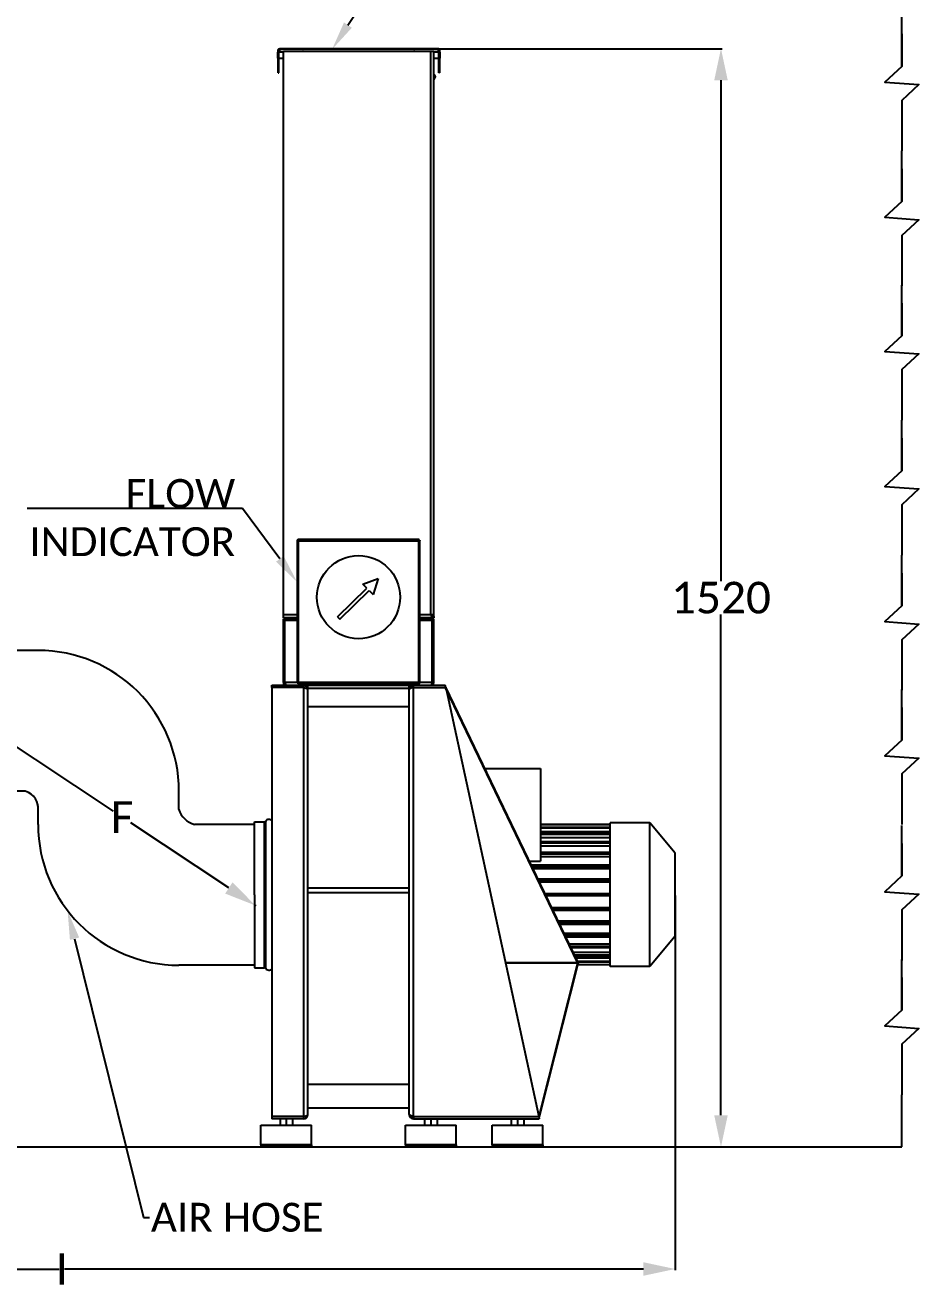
# Model space of a CAD drawing. Header units: millimetres. Extents: x 1186 to 6713, y 237 to 5598.
# Drawn here: x 2343 to 3579, y 1818 to 3569 of the extents above; entities that cross this region are included whole.
import ezdxf
from ezdxf import colors
from ezdxf.entities.mleader import LeaderData, LeaderLine
from ezdxf.math import Vec2, Vec3

# ---------------------------------------------------------------- set-up
doc = ezdxf.new("R2010")
doc.units = ezdxf.units.MM
doc.header["$LTSCALE"] = 384.175
doc.header["$PDMODE"] = 3
doc.header["$PDSIZE"] = 8
doc.layers.get('0').update_dxf_attribs({"linetype": 'CONTINUOUS'})
doc.layers.get('Defpoints').update_dxf_attribs({"linetype": 'CONTINUOUS'})
doc.layers.add('02___PRT_ALL_AXES', color=7, linetype='CONTINUOUS')
doc.styles.get("Standard").update_dxf_attribs({"font": 'calibri.ttf'})
doc.dimstyles.get("Standard").update_dxf_attribs({"dimtxt": 43.75, "dimasz": 43.75, "dimexe": 1.5, "dimexo": 1, "dimtad": 1, "dimdsep": 46, "dimtxsty": 'Standard', "dimblk": '_FILLED', "dimblk1": '_FILLED', "dimblk2": '_FILLED', "dimcen": 0.09, "dimazin": 2, "dimtol": 1, "dimtp": 0.01, "dimtm": 0.01, "dimtfac": 1, "dimtofl": 0, "dimtmove": 0, "dimatfit": 3, "dimldrblk": '_FILLED', "dimfxl": 1, "dimtolj": 1, "dimarcsym": 0})

# ---------------------------------------------------------------- blocks, each defined once
blk = doc.blocks.new('_FILLED')
at = {"color": 0, "linetype": 'ByBlock'}
blk.add_solid([(0, 0), (-1, 0.214), (-1, -0.214)], dxfattribs=at)
blk = doc.blocks.new('*D65')
at = {"color": 0, "lineweight": -2}
for p, q in [((3241.7, 2364.1), (3241.7, 1845.5)), ((1544.6, 2017.1), (1544.6, 1845.5)), ((1588.3, 1847), (2389.6, 1847)), ((3197.9, 1847), (2396.6, 1847))]:
    blk.add_line(p, q, dxfattribs=at)
at = {"layer": 'Defpoints', "color": 0}
for p in [(3241.7, 2365.1), (1544.6, 2018.1), (3241.7, 1847)]:
    blk.add_point(p, dxfattribs=at)
at = {"color": 0, "linetype": 'ByBlock', "lineweight": -2, "xscale": 43.75, "yscale": 43.75, "zscale": 43.75, "rotation": 180}
blk.add_blockref('_FILLED', (1544.6, 1847), dxfattribs=at)
at = {"color": 0, "linetype": 'ByBlock', "lineweight": -2, "xscale": 43.75, "yscale": 43.75, "zscale": 43.75}
blk.add_blockref('_FILLED', (3241.7, 1847), dxfattribs=at)
at = {"color": 0, "insert": (2393.1, 1847), "char_height": 43.75, "attachment_point": 5}
blk.add_mtext('\\A1;\\A1;I', dxfattribs=at)
blk = doc.blocks.new('*D81')
at = {"color": 0, "lineweight": -2}
for p, q in [((2262.8, 2613.2), (2264.2, 2615.3)), ((2299.8, 2589.8), (2464.2, 2480.7)), ((2624.3, 2374.5), (2488.4, 2464.7)), ((2660.2, 2349.6), (2661.6, 2351.6))]:
    blk.add_line(p, q, dxfattribs=at)
at = {"layer": 'Defpoints', "color": 0}
for p in [(2262.2, 2612.4), (2659.7, 2348.7), (2660.7, 2350.4)]:
    blk.add_point(p, dxfattribs=at)
at = {"color": 0, "linetype": 'ByBlock', "lineweight": -2, "xscale": 43.75, "yscale": 43.75, "zscale": 43.75}
for p, rotation in [((2263.3, 2614), 146.439234375709), ((2660.7, 2350.4), 326.439234375709)]:
    blk.add_blockref('_FILLED', p, dxfattribs=dict(at, rotation=rotation))
at = {"color": 0, "insert": (2476.3, 2472.7), "char_height": 43.75, "attachment_point": 5}
blk.add_mtext('\\A1;\\A1;F', dxfattribs=at)
blk = doc.blocks.new('*D104')
at = {"color": 0, "lineweight": -2}
for p, q in [((2891.3, 3536.5), (3306.7, 3536.5)), ((3305.2, 3492.8), (3305.2, 2799.3)), ((3305.2, 2059.8), (3305.2, 2753.3)), ((2910.4, 2016.1), (3306.7, 2016.1))]:
    blk.add_line(p, q, dxfattribs=at)
at = {"layer": 'Defpoints', "color": 0}
for p in [(2890.3, 3536.5), (2909.4, 2016.1), (3305.2, 2016.1)]:
    blk.add_point(p, dxfattribs=at)
at = {"color": 0, "linetype": 'ByBlock', "lineweight": -2, "xscale": 43.75, "yscale": 43.75, "zscale": 43.75}
for p, rotation in [((3305.2, 3536.5), 90), ((3305.2, 2016.1), 270)]:
    blk.add_blockref('_FILLED', p, dxfattribs=dict(at, rotation=rotation))
at = {"color": 0, "insert": (3305.2, 2776.3), "char_height": 43.75, "attachment_point": 5}
blk.add_mtext('\\A1;\\A1;1520', dxfattribs=at)
blk = doc.blocks.new('ARROW_4_BL2', base_point=(2354, 363.6))
at = {"color": 7, "linetype": 'Continuous'}
for p, q in [((2358.6, 377.1), (2372.8, 382.3)), ((2362.2, 373.4), (2358.6, 377.1)), ((2372.8, 382.3), (2368, 367.5)), ((2335.2, 347.1), (2362.2, 373.4)), ((2337.4, 344.9), (2364.4, 371.2)), ((2364.4, 371.2), (2368, 367.5)), ((2335.2, 347.1), (2337.4, 344.9))]:
    blk.add_line(p, q, dxfattribs=at)

msp = doc.modelspace()

# ---------------------------------------------------------------- linework, layer by layer
for p, q in [((3555.31888, 3512.0038), (3555.31888, 3582.0038)), ((3555.31888, 3512.0038), (3555.31888, 3582.0038)), ((3555.31888, 3465.0038), (3555.31888, 3395.0038)), ((3555.31888, 3465.0038), (3555.31888, 3395.0038)), ((3555.31888, 3325.0038), (3555.31888, 3395.0038)), ((3555.31888, 3325.0038), (3555.31888, 3395.0038)), ((3555.31888, 3278.0038), (3555.31888, 3208.0038)), ((3555.31888, 3278.0038), (3555.31888, 3208.0038)), ((3555.31888, 3139.18174), (3555.31888, 3209.18174)), ((3555.31888, 3139.18174), (3555.31888, 3209.18174)), ((3555.31888, 3092.18174), (3555.31888, 3022.18174)), ((3555.31888, 3092.18174), (3555.31888, 3022.18174)), ((3555.31888, 2952.18174), (3555.31888, 3022.18174)), ((3555.31888, 2952.18174), (3555.31888, 3022.18174)), ((3555.31888, 2905.18174), (3555.31888, 2835.18174)), ((3555.31888, 2905.18174), (3555.31888, 2835.18174)), ((3555.31888, 2765.18174), (3555.31888, 2835.18174)), ((3555.31888, 2765.18174), (3555.31888, 2835.18174)), ((3555.31888, 2718.18174), (3555.31888, 2648.18174)), ((3555.31888, 2718.18174), (3555.31888, 2648.18174)), ((3555.31888, 2579.35968), (3555.31888, 2649.35968)), ((3555.31888, 2579.35968), (3555.31888, 2649.35968)), ((3555.31888, 2532.35968), (3555.31888, 2462.35968)), ((3555.31888, 2532.35968), (3555.31888, 2462.35968)), ((3555.31888, 2391.18174), (3555.31888, 2461.18174)), ((3555.31888, 2391.18174), (3555.31888, 2461.18174)), ((3555.31888, 2344.18174), (3555.31888, 2274.18174)), ((3555.31888, 2344.18174), (3555.31888, 2274.18174)), ((3555.31888, 2205.35968), (3555.31888, 2275.35968)), ((3555.31888, 2205.35968), (3555.31888, 2275.35968)), ((3555.31888, 2158.35968), (3555.31888, 2088.35968)), ((3555.31888, 2158.35968), (3555.31888, 2088.35968)), ((3555.31888, 2018.35968), (3555.31888, 2088.35968)), ((3555.31888, 2016.09641), (3555.31888, 2088.35968))]:
    msp.add_line(p, q)
at = {"color": 0, "linetype": 'Continuous'}
for p, q in [((2694.17272, 3535.71398), (2694.17272, 3536.51396)), ((2914.17272, 3536.51396), (2694.17272, 3536.51396)), ((2914.17272, 3535.71398), (2914.17272, 3536.51396)), ((2692.17272, 3531.61822), (2692.18192, 3531.62401)), ((2692.17272, 3523.21844), (2692.17272, 3531.61822)), ((2692.57272, 3531.61822), (2692.17272, 3531.61822)), ((2692.17272, 3523.21844), (2692.57272, 3523.21844)), ((2692.57272, 3503.22475), (2692.57272, 3534.914)), ((2693.37272, 3534.914), (2692.57272, 3534.914)), ((2693.37272, 3503.22475), (2693.37272, 3534.914)), ((2699.67272, 3531.61822), (2693.37272, 3531.61822)), ((2693.37272, 3523.21844), (2699.67272, 3523.21844)), ((2694.17272, 3535.71398), (2694.17272, 3532.42399)), ((2914.17272, 3535.71398), (2694.17272, 3535.71398)), ((2694.17272, 3532.42399), (2699.67272, 3532.42399)), ((2699.67272, 2748.59641), (2699.67272, 3532.59641)), ((2907.67272, 3532.59641), (2699.67272, 3532.59641)), ((2903.67272, 2752.59641), (2903.67272, 3532.59641)), ((2907.67272, 2752.59641), (2907.67272, 3532.59641)), ((2907.67272, 3532.42399), (2914.17272, 3532.42399)), ((2914.97272, 3531.61822), (2907.67272, 3531.61822)), ((2907.67272, 3523.21844), (2914.97272, 3523.21844)), ((2914.17272, 3532.42399), (2914.17272, 3535.71398)), ((2914.97272, 3503.22475), (2914.97272, 3534.914)), ((2914.97272, 3534.914), (2915.77272, 3534.914)), ((2915.77272, 3534.914), (2915.77272, 3503.22475)), ((2916.17272, 3531.61822), (2915.77272, 3531.61822)), ((2915.77272, 3523.21844), (2916.17272, 3523.21844)), ((2916.16351, 3531.62401), (2916.17272, 3531.61822)), ((2916.17272, 3531.61822), (2916.17272, 3523.21844)), ((2692.57272, 3516.51448), (2693.37272, 3516.51448)), ((2692.57272, 3506.44243), (2693.37272, 3506.44243)), ((2692.57272, 3503.22475), (2693.37272, 3503.22475)), ((2915.77272, 3516.51448), (2914.97272, 3516.51448)), ((2915.77272, 3506.44243), (2914.97272, 3506.44243)), ((2915.77272, 3503.22475), (2914.97272, 3503.22475)), ((2718.67272, 2856.09641), (2718.67272, 2658.09641)), ((2719.67272, 2856.09641), (2718.67272, 2856.09641)), ((2719.67272, 2856.09641), (2719.67272, 2857.09641)), ((2887.67272, 2857.09641), (2719.67272, 2857.09641)), ((2720.67272, 2659.09641), (2720.67272, 2855.09641)), ((2720.67272, 2855.09641), (2886.67272, 2855.09641)), ((2886.67272, 2855.09641), (2886.67272, 2659.09641)), ((2887.67272, 2856.09641), (2887.67272, 2857.09641)), ((2887.67272, 2856.09641), (2888.67272, 2856.09641)), ((2888.67272, 2658.09641), (2888.67272, 2856.09641)), ((2718.67272, 2752.59641), (2699.67272, 2752.59641)), ((2718.67272, 2748.59641), (2699.67272, 2748.59641)), ((2907.67272, 2752.59641), (2888.67272, 2752.59641)), ((2907.67272, 2748.59641), (2888.67272, 2748.59641)), ((2907.67272, 2750.59641), (2907.67272, 2752.59641)), ((2907.67272, 2750.59641), (2907.67272, 2748.59641)), ((2699.67272, 2745.09641), (2699.67272, 2747.09641)), ((2699.67272, 2747.09641), (2718.67272, 2747.09641)), ((2699.67272, 2659.09641), (2699.67272, 2745.09641)), ((2699.67272, 2745.09641), (2718.67272, 2745.09641)), ((2701.67272, 2659.09641), (2701.67272, 2745.09641)), ((2888.67272, 2747.09641), (2907.67272, 2747.09641)), ((2888.67272, 2745.09641), (2907.67272, 2745.09641)), ((2905.67272, 2659.09641), (2905.67272, 2745.09641)), ((2907.67272, 2745.09641), (2907.67272, 2747.09641)), ((2907.67272, 2659.09641), (2907.67272, 2745.09641)), ((2360.16772, 2703.4362), (2263.73031, 2703.4362)), ((2683.67272, 2652.09641), (2683.67272, 2655.09641)), ((2683.67272, 2655.09641), (2923.67272, 2655.09641)), ((2683.67272, 2652.09641), (2683.67272, 2058.09641)), ((2727.67272, 2652.09641), (2683.67272, 2652.09641)), ((2701.67272, 2659.09641), (2699.67272, 2659.09641)), ((2718.67272, 2659.09641), (2701.67272, 2659.09641)), ((2719.67272, 2658.09641), (2718.67272, 2658.09641)), ((2719.67272, 2658.09641), (2719.67272, 2657.09641)), ((2719.67272, 2657.09641), (2887.67272, 2657.09641)), ((2886.67272, 2659.09641), (2720.67272, 2659.09641)), ((2727.67272, 2652.09641), (2727.67272, 2655.09641)), ((2727.67272, 2652.09641), (2727.67272, 2058.09641)), ((2733.67272, 2061.09641), (2733.67272, 2655.09641)), ((2733.67272, 2651.09641), (2873.67272, 2651.09641)), ((2873.67272, 2061.09641), (2873.67272, 2655.09641)), ((2876.67272, 2652.37964), (2876.67272, 2651.09325)), ((2879.67272, 2652.09641), (2879.67272, 2655.09641)), ((2879.67272, 2652.09641), (2924.32272, 2652.09641)), ((2879.67272, 2058.09641), (2879.67272, 2652.09641)), ((2887.67272, 2658.09641), (2888.67272, 2658.09641)), ((2887.67272, 2658.09641), (2887.67272, 2657.09641)), ((2905.67272, 2659.09641), (2888.67272, 2659.09641)), ((2905.67272, 2659.09641), (2907.67272, 2659.09641)), ((2924.32272, 2652.09641), (2923.67272, 2655.09641)), ((2924.67272, 2652.37964), (2924.26135, 2652.37964)), ((2924.32272, 2652.09641), (3053.02272, 2058.09641)), ((2924.67272, 2650.87964), (2924.58635, 2650.87964)), ((3106.67272, 2273.06051), (2924.67272, 2652.37964)), ((2924.67272, 2652.37964), (2924.67272, 2650.87964)), ((3106.67272, 2271.56051), (2924.67272, 2650.87964)), ((2873.67272, 2625.09641), (2733.67272, 2625.09641)), ((2978.547, 2540.09641), (3055.67272, 2540.09641)), ((3055.67272, 2540.09641), (3055.67272, 2411.53185)), ((2342.52543, 2508.4362), (2263.73031, 2508.4362)), ((2555.16772, 2482.94701), (2555.16772, 2508.4362)), ((2360.16772, 2462.59641), (2360.16772, 2488.29459)), ((2659.66772, 2462.59641), (2576.44695, 2462.59641)), ((2659.66772, 2365.09641), (2659.66772, 2466.09641)), ((2659.66772, 2466.09641), (2673.50744, 2466.09641)), ((2673.50744, 2365.09641), (2673.50744, 2466.09641)), ((2675.18485, 2365.09641), (2675.18485, 2467.00723)), ((3151.67272, 2462.20699), (3055.67272, 2462.20699)), ((3151.67272, 2461.88767), (3055.67272, 2461.89341)), ((3151.67272, 2458.27638), (3055.67272, 2458.27638)), ((3151.67272, 2457.34384), (3055.67272, 2457.34933)), ((3055.67272, 2452.59404), (3151.67272, 2452.59404)), ((3206.67272, 2464.58425), (3151.67272, 2464.58425)), ((3151.67272, 2265.60857), (3151.67272, 2464.58425)), ((3241.67272, 2422.59425), (3206.67272, 2464.58425)), ((3206.67272, 2265.60857), (3206.67272, 2464.58425)), ((3151.67272, 2450.27335), (3055.67272, 2450.27335)), ((3151.67272, 2448.76836), (3055.67272, 2448.77335)), ((3055.67272, 2444.44323), (3151.67272, 2444.44323)), ((3151.67272, 2438.54769), (3055.67272, 2438.54769)), ((3151.67272, 2436.53601), (3055.67272, 2436.5403)), ((3055.67272, 2432.82457), (3151.67272, 2432.82457)), ((3151.67272, 2423.61185), (3055.67272, 2423.61185)), ((3151.67272, 2421.18141), (3055.67272, 2421.1848)), ((3055.67272, 2418.24587), (3151.67272, 2418.24587)), ((3241.67272, 2307.59857), (3241.67272, 2422.59425)), ((3241.67272, 2307.59857), (3241.67272, 2422.59425)), ((3040.23319, 2411.53185), (3055.67272, 2411.53185)), ((2733.67272, 2374.85641), (2873.67272, 2374.85641)), ((2733.67272, 2368.35549), (2873.67272, 2368.35549)), ((3241.67272, 2307.59857), (3206.67272, 2265.60857)), ((3100.58441, 2285.74959), (3151.67272, 2285.74959)), ((3151.67272, 2281.41947), (3102.66203, 2281.41947)), ((3151.67272, 2279.92446), (3103.38138, 2279.92023)), ((2659.66772, 2267.59641), (2555.16772, 2267.59641)), ((3006.77216, 2271.56051), (3106.67272, 2271.56051)), ((3107.12718, 2270.4434), (3007.0142, 2270.4434)), ((3053.5072, 2058.8268), (3107.67272, 2272.59641)), ((3107.12718, 2269.51991), (3053.5072, 2057.9033)), ((3106.80449, 2267.98583), (3053.55753, 2057.84139)), ((3106.67272, 2273.06051), (3106.67272, 2271.56051)), ((3107.67272, 2272.59641), (3106.67272, 2272.59641)), ((3107.12718, 2269.51991), (3107.67272, 2270.59641)), ((3107.12718, 2270.4434), (3107.12718, 2269.51991)), ((3107.67272, 2272.59641), (3107.67272, 2270.59641)), ((3206.67272, 2265.60857), (3151.67272, 2265.60857)), ((2733.67272, 2102.85695), (2873.67272, 2102.85695)), ((2733.67272, 2069.9164), (2873.67272, 2069.9164)), ((2727.67272, 2058.09641), (2683.67272, 2058.09641)), ((2683.67272, 2058.09641), (2683.67272, 2055.09641)), ((2727.67272, 2055.09641), (2683.67272, 2055.09641)), ((2695.01246, 2055.09641), (2695.01246, 2046.09641)), ((2703.67272, 2055.09641), (2703.67272, 2046.09641)), ((2712.33297, 2055.09641), (2712.33297, 2046.09641)), ((2727.67272, 2058.09641), (2727.67272, 2055.09641)), ((2879.67272, 2058.09641), (3053.02272, 2058.09641)), ((2879.67272, 2058.09641), (2879.67272, 2055.09641)), ((2879.67272, 2055.09641), (3053.67272, 2055.09641)), ((2895.01246, 2055.09641), (2895.01246, 2046.09641)), ((2903.67272, 2055.09641), (2903.67272, 2046.09641)), ((2912.33297, 2055.09641), (2912.33297, 2046.09641)), ((3015.01246, 2055.09641), (3015.01246, 2046.09641)), ((3023.67272, 2055.09641), (3023.67272, 2046.09641)), ((3032.33297, 2055.09641), (3032.33297, 2046.09641)), ((3053.5072, 2058.8268), (3052.86447, 2058.8268)), ((3053.02272, 2058.09641), (3053.67272, 2055.09641)), ((3053.5072, 2057.9033), (3053.06456, 2057.9033)), ((3053.55753, 2057.84139), (3053.07797, 2057.84139)), ((3053.5072, 2058.8268), (3053.5072, 2057.9033)), ((2738.71261, 2019.09641), (2668.63283, 2019.09641)), ((2668.63283, 2019.09641), (2668.63283, 2016.09641)), ((2668.63283, 2016.09641), (2738.71261, 2016.09641)), ((2738.71261, 2019.09641), (2738.71261, 2016.09641)), ((2938.71261, 2019.09641), (2868.63283, 2019.09641)), ((2868.63283, 2019.09641), (2868.63283, 2016.09641)), ((2868.63283, 2016.09641), (2938.71261, 2016.09641)), ((2938.71261, 2019.09641), (2938.71261, 2016.09641)), ((3058.71261, 2019.09641), (2988.63283, 2019.09641)), ((2988.63283, 2019.09641), (2988.63283, 2016.09641)), ((2988.63283, 2016.09641), (3058.71261, 2016.09641)), ((3058.71261, 2019.09641), (3058.71261, 2016.09641))]:
    msp.add_line(p, q, dxfattribs=at)
at = {"color": 0}
msp.add_line((1456.32885, 2016.09641), (3555.31888, 2016.09641), dxfattribs=at)
for points in [[(3555.31888, 3556.99648), (3555.31888, 3512.0038), (3531.83228, 3490.22729), (3578.80547, 3486.78031), (3555.31888, 3465.0038), (3555.31888, 3396.18174)], [(3555.31888, 3556.99648), (3555.31888, 3512.0038), (3531.83228, 3490.22729), (3578.80547, 3486.78031), (3555.31888, 3465.0038), (3555.31888, 3396.18174)], [(3555.31888, 3369.99648), (3555.31888, 3325.0038), (3531.83228, 3303.22729), (3578.80547, 3299.78031), (3555.31888, 3278.0038), (3555.31888, 3209.18174)], [(3555.31888, 3369.99648), (3555.31888, 3325.0038), (3531.83228, 3303.22729), (3578.80547, 3299.78031), (3555.31888, 3278.0038), (3555.31888, 3209.18174)], [(3555.31888, 3184.17442), (3555.31888, 3139.18174), (3531.83228, 3117.40523), (3578.80547, 3113.95825), (3555.31888, 3092.18174), (3555.31888, 3023.35968)], [(3555.31888, 3184.17442), (3555.31888, 3139.18174), (3531.83228, 3117.40523), (3578.80547, 3113.95825), (3555.31888, 3092.18174), (3555.31888, 3023.35968)], [(3555.31888, 2997.17442), (3555.31888, 2952.18174), (3531.83228, 2930.40523), (3578.80547, 2926.95825), (3555.31888, 2905.18174), (3555.31888, 2836.35968)], [(3555.31888, 2997.17442), (3555.31888, 2952.18174), (3531.83228, 2930.40523), (3578.80547, 2926.95825), (3555.31888, 2905.18174), (3555.31888, 2836.35968)], [(3555.31888, 2810.17442), (3555.31888, 2765.18174), (3531.83228, 2743.40523), (3578.80547, 2739.95825), (3555.31888, 2718.18174), (3555.31888, 2649.35968)], [(3555.31888, 2810.17442), (3555.31888, 2765.18174), (3531.83228, 2743.40523), (3578.80547, 2739.95825), (3555.31888, 2718.18174), (3555.31888, 2649.35968)], [(3555.31888, 2624.35237), (3555.31888, 2579.35968), (3531.83228, 2557.58317), (3578.80547, 2554.13619), (3555.31888, 2532.35968), (3555.31888, 2463.53762)], [(3555.31888, 2624.35237), (3555.31888, 2579.35968), (3531.83228, 2557.58317), (3578.80547, 2554.13619), (3555.31888, 2532.35968), (3555.31888, 2463.53762)], [(3555.31888, 2436.17442), (3555.31888, 2391.18174), (3531.83228, 2369.40523), (3578.80547, 2365.95825), (3555.31888, 2344.18174), (3555.31888, 2275.35968)], [(3555.31888, 2436.17442), (3555.31888, 2391.18174), (3531.83228, 2369.40523), (3578.80547, 2365.95825), (3555.31888, 2344.18174), (3555.31888, 2275.35968)], [(3555.31888, 2250.35237), (3555.31888, 2205.35968), (3531.83228, 2183.58317), (3578.80547, 2180.13619), (3555.31888, 2158.35968), (3555.31888, 2089.53762)], [(3555.31888, 2250.35237), (3555.31888, 2205.35968), (3531.83228, 2183.58317), (3578.80547, 2180.13619), (3555.31888, 2158.35968), (3555.31888, 2089.53762)]]:
    msp.add_lwpolyline(points)
at = {"color": 0, "linetype": 'Continuous'}
for centre, radius, start, end in [((2746.18479, 3488.70233), 68.98246, 141.31672751, 141.52218992), ((2698.92015, 3521.27444), 12.34767, 120.9345698, 121.52050111), ((2909.42529, 3521.27444), 12.34767, 58.47949889, 59.0654302), ((2862.16064, 3488.70233), 68.98246, 38.47781008, 38.68327249), ((2970.96247, 2838.16567), 108.85775, 231.81928033, 232.02739999), ((2903.67272, 2752.59641), 2, 323.81346463, 0), ((2903.67272, 2752.59641), 4, 330.67404617, 0), ((2360.16772, 2508.4362), 195, 0, 90), ((2703.67272, 2659.09641), 4, 180, 270), ((2703.67272, 2659.09641), 2, 180, 215.02502119), ((2727.67272, 2649.09641), 6, 0, 90), ((2727.67272, 2649.09641), 3, 54.85874761, 90), ((2879.67272, 2649.09641), 6, 90, 180), ((2886.61892, 2624.03471), 28.83162, 110.19806192, 110.34842364), ((2903.67272, 2659.09641), 4, 270, 0), ((2903.67272, 2659.09641), 2, 324.97497881, 0), ((2679.66772, 2464.09641), 5.345, 40.89136534, 147.00347591), ((2555.16772, 2462.59641), 195, 180, 270), ((2673.50744, 2468.09641), 2, 270, 327.00347591), ((2727.67272, 2061.09641), 6, 270, 0), ((2727.67272, 2061.09641), 3, 270, 305.14125239), ((2879.67272, 2061.09641), 6, 180, 270), ((2879.67272, 2061.09641), 3, 234.85874761, 270)]:
    msp.add_arc(centre, radius, start, end, dxfattribs=at)
for centre, radius, start, end in [((2335.59079, 2484.56471), 24.85835, 351.37044198, 73.80148182), ((2584.51532, 2492.33338), 30.81211, 197.73605609, 254.81969867)]:
    msp.add_arc(centre, radius, start, end)
for points, knots in [([(2692.57272, 3534.914), (2692.57272, 3535.32219), (2692.91409, 3536.17261), (2693.76452, 3536.51396), (2694.17272, 3536.51396)], [0, 0, 0, 0, 0.4999953774, 1, 1, 1, 1]), ([(2915.77272, 3534.914), (2915.77272, 3535.32219), (2915.43134, 3536.17261), (2914.58091, 3536.51396), (2914.17272, 3536.51396)], [0, 0, 0, 0, 0.4999953774, 1, 1, 1, 1]), ([(2693.37272, 3534.914), (2693.37272, 3535.11809), (2693.5434, 3535.54331), (2693.96862, 3535.71398), (2694.17272, 3535.71398)], [0, 0, 0, 0, 0.4999953774, 1, 1, 1, 1]), ([(2693.37272, 3531.62401), (2693.37272, 3531.8281), (2693.5434, 3532.25332), (2693.96862, 3532.42399), (2694.17272, 3532.42399)], [0, 0, 0, 0, 0.4999953774, 1, 1, 1, 1]), ([(2914.97272, 3534.914), (2914.97272, 3535.11809), (2914.80203, 3535.54331), (2914.37681, 3535.71398), (2914.17272, 3535.71398)], [0, 0, 0, 0, 0.4999953774, 1, 1, 1, 1]), ([(2914.97272, 3531.62401), (2914.97272, 3531.8281), (2914.80203, 3532.25332), (2914.37681, 3532.42399), (2914.17272, 3532.42399)], [0, 0, 0, 0, 0.4999953774, 1, 1, 1, 1]), ([(2718.67272, 2856.09641), (2718.67272, 2855.95499), (2719.05979, 2855.65046), (2719.41294, 2855.52556), (2719.66208, 2855.43367)], [0, 0, 0, 0, 0.3474927363, 1, 1, 1, 1]), ([(2719.66208, 2855.43367), (2719.74068, 2855.40468), (2720.07549, 2855.28607), (2720.41411, 2855.17873), (2720.67272, 2855.09641)], [0, 0, 0, 0, 0.2358747703, 1, 1, 1, 1]), ([(2719.67272, 2857.09641), (2719.81413, 2857.09641), (2720.11866, 2856.70934), (2720.24357, 2856.35619), (2720.33546, 2856.10705)], [0, 0, 0, 0, 0.3474927363, 1, 1, 1, 1]), ([(2719.67272, 2856.09641), (2719.86588, 2856.09641), (2720.28658, 2855.73972), (2720.51769, 2855.33992), (2720.67272, 2855.09641)], [0, 0, 0, 0, 0.4008881344, 1, 1, 1, 1]), ([(2719.67272, 2856.09641), (2719.67272, 2855.90325), (2720.0294, 2855.48255), (2720.4292, 2855.25143), (2720.67272, 2855.09641)], [0, 0, 0, 0, 0.4008881344, 1, 1, 1, 1]), ([(2720.33546, 2856.10705), (2720.36445, 2856.02845), (2720.48305, 2855.69364), (2720.5904, 2855.35502), (2720.67272, 2855.09641)], [0, 0, 0, 0, 0.2358747703, 1, 1, 1, 1]), ([(2887.00997, 2856.10705), (2886.98098, 2856.02845), (2886.86238, 2855.69364), (2886.75503, 2855.35502), (2886.67272, 2855.09641)], [0, 0, 0, 0, 0.2358747703, 1, 1, 1, 1]), ([(2887.67272, 2856.09641), (2887.67272, 2855.90325), (2887.31603, 2855.48255), (2886.91623, 2855.25143), (2886.67272, 2855.09641)], [0, 0, 0, 0, 0.4008881344, 1, 1, 1, 1]), ([(2887.67272, 2856.09641), (2887.47956, 2856.09641), (2887.05885, 2855.73972), (2886.82774, 2855.33992), (2886.67272, 2855.09641)], [0, 0, 0, 0, 0.4008881344, 1, 1, 1, 1]), ([(2887.68336, 2855.43367), (2887.60476, 2855.40468), (2887.26995, 2855.28607), (2886.93132, 2855.17873), (2886.67272, 2855.09641)], [0, 0, 0, 0, 0.2358747703, 1, 1, 1, 1]), ([(2887.67272, 2857.09641), (2887.5313, 2857.09641), (2887.22677, 2856.70934), (2887.10186, 2856.35619), (2887.00997, 2856.10705)], [0, 0, 0, 0, 0.3474927363, 1, 1, 1, 1]), ([(2888.67272, 2856.09641), (2888.67272, 2855.95499), (2888.28564, 2855.65046), (2887.9325, 2855.52556), (2887.68336, 2855.43367)], [0, 0, 0, 0, 0.3474927363, 1, 1, 1, 1]), ([(2907.67272, 2750.59641), (2907.36229, 2750.59641), (2905.97544, 2750.80912), (2904.82766, 2751.69487), (2903.98398, 2752.35255)], [0, 0, 0, 0, 0.2249173228, 1, 1, 1, 1]), ([(2907.67272, 2748.59641), (2907.01554, 2748.59641), (2905.98985, 2749.32639), (2904.99911, 2750.57484), (2904.45352, 2751.38345), (2904.17272, 2751.81605)], [0, 0, 0, 0, 0.4044540158, 0.6825892823, 1, 1, 1, 1]), ([(2701.67272, 2659.09641), (2701.97603, 2658.14352), (2702.38859, 2656.85236), (2703.02052, 2655.49615), (2703.47758, 2655.09641), (2703.67272, 2655.09641)], [0, 0, 0, 0, 0.6541168267, 0.8723570144, 1, 1, 1, 1]), ([(2718.67272, 2658.09641), (2718.67272, 2658.23783), (2719.05979, 2658.54236), (2719.41294, 2658.66726), (2719.66208, 2658.75915)], [0, 0, 0, 0, 0.3474927363, 1, 1, 1, 1]), ([(2719.66208, 2658.75915), (2719.74068, 2658.78814), (2720.07549, 2658.90675), (2720.41411, 2659.01409), (2720.67272, 2659.09641)], [0, 0, 0, 0, 0.2358747703, 1, 1, 1, 1]), ([(2719.67272, 2658.09641), (2719.67272, 2658.28957), (2720.0294, 2658.71027), (2720.4292, 2658.94139), (2720.67272, 2659.09641)], [0, 0, 0, 0, 0.4008881344, 1, 1, 1, 1]), ([(2719.67272, 2658.09641), (2719.86588, 2658.09641), (2720.28658, 2658.4531), (2720.51769, 2658.8529), (2720.67272, 2659.09641)], [0, 0, 0, 0, 0.4008881344, 1, 1, 1, 1]), ([(2719.67272, 2657.09641), (2719.81413, 2657.09641), (2720.11866, 2657.48349), (2720.24357, 2657.83663), (2720.33546, 2658.08577)], [0, 0, 0, 0, 0.3474927363, 1, 1, 1, 1]), ([(2720.33546, 2658.08577), (2720.36445, 2658.16437), (2720.48305, 2658.49918), (2720.5904, 2658.83781), (2720.67272, 2659.09641)], [0, 0, 0, 0, 0.2358747703, 1, 1, 1, 1]), ([(2727.67272, 2652.09641), (2729.10205, 2651.64144), (2730.81184, 2651.14586), (2732.62382, 2650.25745), (2733.27957, 2649.84574), (2733.67272, 2649.38912), (2733.67272, 2649.09641)], [0, 0, 0, 0, 0.653823538, 0.775159181, 0.8724135779, 1, 1, 1, 1]), ([(2876.59335, 2651.06711), (2875.85715, 2650.79406), (2874.81077, 2650.4221), (2873.67272, 2649.51552), (2873.67272, 2649.09641)], [0, 0, 0, 0, 0.6519958848, 1, 1, 1, 1]), ([(2879.67272, 2652.09641), (2879.41079, 2652.01304), (2878.40364, 2651.69217), (2877.39845, 2651.36341), (2876.66433, 2651.09332)], [0, 0, 0, 0, 0.2600243114, 1, 1, 1, 1]), ([(2887.68336, 2658.75915), (2887.60476, 2658.78814), (2887.26995, 2658.90675), (2886.93132, 2659.01409), (2886.67272, 2659.09641)], [0, 0, 0, 0, 0.2358747703, 1, 1, 1, 1]), ([(2887.00997, 2658.08577), (2886.98098, 2658.16437), (2886.86238, 2658.49918), (2886.75503, 2658.83781), (2886.67272, 2659.09641)], [0, 0, 0, 0, 0.2358747703, 1, 1, 1, 1]), ([(2887.67272, 2658.09641), (2887.67272, 2658.28957), (2887.31603, 2658.71027), (2886.91623, 2658.94139), (2886.67272, 2659.09641)], [0, 0, 0, 0, 0.4008881344, 1, 1, 1, 1]), ([(2887.67272, 2658.09641), (2887.47956, 2658.09641), (2887.05885, 2658.4531), (2886.82774, 2658.8529), (2886.67272, 2659.09641)], [0, 0, 0, 0, 0.4008881344, 1, 1, 1, 1]), ([(2887.67272, 2657.09641), (2887.5313, 2657.09641), (2887.22677, 2657.48349), (2887.10186, 2657.83663), (2887.00997, 2658.08577)], [0, 0, 0, 0, 0.3474927363, 1, 1, 1, 1]), ([(2888.67272, 2658.09641), (2888.67272, 2658.23783), (2888.28564, 2658.54236), (2887.9325, 2658.66726), (2887.68336, 2658.75915)], [0, 0, 0, 0, 0.3474927363, 1, 1, 1, 1]), ([(2905.67272, 2659.09641), (2905.3694, 2658.14352), (2904.95684, 2656.85236), (2904.32491, 2655.49615), (2903.86785, 2655.09641), (2903.67272, 2655.09641)], [0, 0, 0, 0, 0.6541168267, 0.8723570144, 1, 1, 1, 1]), ([(2727.67272, 2058.09641), (2729.10205, 2058.55138), (2730.81184, 2059.04696), (2732.62382, 2059.93537), (2733.27957, 2060.34708), (2733.67272, 2060.8037), (2733.67272, 2061.09641)], [0, 0, 0, 0, 0.653823538, 0.775159181, 0.8724135779, 1, 1, 1, 1]), ([(2879.67272, 2058.09641), (2878.24338, 2058.55138), (2876.53359, 2059.04696), (2874.72162, 2059.93537), (2874.06586, 2060.34708), (2873.67272, 2060.8037), (2873.67272, 2061.09641)], [0, 0, 0, 0, 0.653823538, 0.775159181, 0.8724135779, 1, 1, 1, 1])]:
    msp.add_open_spline(points, degree=3, knots=knots, dxfattribs=at)
for points in [[(2692.18192, 3531.62401), (2692.27598, 3531.6831), (2692.37003, 3531.7422), (2692.46474, 3531.80025)], [(2692.33619, 3531.81739), (2692.41422, 3531.91472), (2692.49277, 3532.01165), (2692.57272, 3532.10742)], [(2915.77272, 3532.10742), (2915.85267, 3532.01165), (2915.93122, 3531.91472), (2916.00924, 3531.81739)], [(2915.88069, 3531.80025), (2915.9754, 3531.7422), (2916.06946, 3531.6831), (2916.16351, 3531.62401)], [(2904.17272, 2751.81605), (2904.00452, 2752.07518), (2903.83862, 2752.3358), (2903.67272, 2752.59641)]]:
    msp.add_open_spline(points, degree=3, dxfattribs=at)
at = {"layer": '02___PRT_ALL_AXES', "color": 0, "linetype": 'Continuous'}
for p, q in [((2727.07272, 3532.99641), (2880.27272, 3532.99641)), ((2704.8919, 2748.59641), (2704.8919, 2747.09641)), ((2902.45353, 2748.59641), (2902.45353, 2747.09641)), ((3151.67272, 2406.1186), (3042.8305, 2406.1186)), ((3151.67272, 2403.37562), (3044.14611, 2403.37665)), ((3045.12126, 2401.34428), (3151.67272, 2401.34428)), ((3151.67272, 2386.83249), (3052.08412, 2386.83249)), ((3151.67272, 2383.89685), (3053.49243, 2383.89733)), ((3053.99087, 2382.85849), (3151.67272, 2382.85849)), ((2659.66772, 2365.09641), (2659.66772, 2264.09641)), ((2673.50744, 2264.09641), (2673.50744, 2365.09641)), ((2675.18485, 2263.18559), (2675.18485, 2365.09641)), ((3151.67272, 2366.59641), (3061.79353, 2366.59641)), ((3151.67272, 2363.59641), (3063.23295, 2363.59641)), ((3071.03561, 2347.33433), (3151.67272, 2347.33433)), ((3151.67272, 2346.29477), (3071.5344, 2346.29477)), ((3151.67272, 2343.36153), (3072.94198, 2343.36114)), ((3079.90523, 2328.84854), (3151.67272, 2328.84854)), ((3151.67272, 2326.81485), (3080.881, 2326.81485)), ((3151.67272, 2324.07656), (3082.19517, 2324.0759)), ((3088.01473, 2311.94695), (3151.67272, 2311.94695)), ((3151.67272, 2309.00802), (3089.42485, 2309.00802)), ((3151.67272, 2306.58436), (3090.58814, 2306.58351)), ((3095.00969, 2297.36825), (3151.67272, 2297.36825)), ((3151.67272, 2293.65252), (3096.79252, 2293.65252)), ((3151.67272, 2291.64942), (3097.75408, 2291.64847)), ((3104.49523, 2277.59878), (3151.67272, 2277.59878)), ((2659.66772, 2264.09641), (2673.50744, 2264.09641)), ((3151.67272, 2272.84349), (3106.67272, 2272.84349)), ((3151.67272, 2267.99157), (3106.73966, 2267.99051)), ((3151.67272, 2268.29941), (3106.81793, 2268.29941)), ((3151.67272, 2271.92193), (3107.67272, 2271.92094)), ((2668.67272, 2046.09641), (2738.67272, 2046.09641)), ((2668.67272, 2019.09641), (2668.67272, 2046.09641)), ((2738.67272, 2019.09641), (2738.67272, 2046.09641)), ((2868.67272, 2046.09641), (2938.67272, 2046.09641)), ((2868.67272, 2019.09641), (2868.67272, 2046.09641)), ((2938.67272, 2019.09641), (2938.67272, 2046.09641)), ((2988.67272, 2046.09641), (3058.67272, 2046.09641)), ((2988.67272, 2019.09641), (2988.67272, 2046.09641)), ((3058.67272, 2019.09641), (3058.67272, 2046.09641)), ((2738.71261, 2019.09641), (2668.63283, 2019.09641)), ((2668.63283, 2019.09641), (2668.63283, 2016.09641)), ((2738.71261, 2016.09641), (2668.63283, 2016.09641)), ((2690.24222, 2019.09641), (2690.24222, 2016.09641)), ((2717.10321, 2019.09641), (2717.10321, 2016.09641)), ((2738.71261, 2019.09641), (2738.71261, 2016.09641)), ((2938.71261, 2019.09641), (2868.63283, 2019.09641)), ((2868.63283, 2019.09641), (2868.63283, 2016.09641)), ((2938.71261, 2016.09641), (2868.63283, 2016.09641)), ((2890.24222, 2019.09641), (2890.24222, 2016.09641)), ((2917.10321, 2019.09641), (2917.10321, 2016.09641)), ((2938.71261, 2019.09641), (2938.71261, 2016.09641)), ((3058.71261, 2019.09641), (2988.63283, 2019.09641)), ((2988.63283, 2019.09641), (2988.63283, 2016.09641)), ((3058.71261, 2016.09641), (2988.63283, 2016.09641)), ((3010.24222, 2019.09641), (3010.24222, 2016.09641)), ((3037.10321, 2019.09641), (3037.10321, 2016.09641)), ((3058.71261, 2019.09641), (3058.71261, 2016.09641))]:
    msp.add_line(p, q, dxfattribs=at)
msp.add_circle((2803.67272, 2777.09641), 57.6, dxfattribs=at)
for centre, radius, start, end in [((2726.67272, 3532.59641), 0.4, 0, 180), ((2880.67272, 3532.59641), 0.4, 0, 180), ((2906.31599, 3497.59641), 3.71479, 291.42134867, 68.57865133), ((2673.50744, 2262.09641), 2, 32.99652409, 90), ((2679.66772, 2266.09641), 5.345, 212.99652409, 319.19099543)]:
    msp.add_arc(centre, radius, start, end, dxfattribs=at)

# ---------------------------------------------------------------- block references
at = {"linetype": 'Continuous', "xscale": 1.5, "yscale": 1.5, "zscale": 1.5}
msp.add_blockref('ARROW_4_BL2', (2802.77644, 2774.85585), dxfattribs=at)

# ---------------------------------------------------------------- dimensions: what is measured, and where the dimension line sits
dim = msp.add_linear_dim(base=(3305.16403, 2016.09641), p1=(2890.32379, 3536.51396), p2=(2909.4333, 2016.09641), angle=90, text='\\A1;1520', dimstyle='Standard', override={"dimtad": 0, "dimtih": 1, "dimtoh": 1, "dimdec": 4, "dimzin": 0, "dimtxsty": 'Standard', "dimcen": 62.865, "dimadec": 0, "dimazin": 0, "dimtdec": 4, "dimtzin": 0})
dim.commit()
dim.dimension.update_dxf_attribs({"geometry": '*D104', "text_midpoint": (3305.16403, 2776.30518)})
dim = msp.add_linear_dim(base=(2660.74946, 2350.35042), p1=(2262.24795, 2612.37282), p2=(2659.66772, 2348.71984), angle=326.43923438, text='\\A1;F', dimstyle='Standard', override={"dimtad": 0, "dimtih": 1, "dimtoh": 1, "dimdec": 4, "dimzin": 0, "dimtxsty": 'Standard', "dimcen": 62.865, "dimadec": 0, "dimazin": 0, "dimtdec": 4, "dimtzin": 0})
dim.commit()
dim.dimension.update_dxf_attribs({"geometry": '*D81', "text_midpoint": (2476.29505, 2472.71966), "dimtype": 161})
dim = msp.add_linear_dim(base=(3241.67272, 1847.03747), p1=(1544.55988, 2018.09641), p2=(3241.67272, 2365.09641), text='\\A1;I', dimstyle='Standard', override={"dimtad": 0, "dimtih": 1, "dimtoh": 1, "dimdec": 4, "dimzin": 0, "dimtxsty": 'Standard', "dimcen": 62.865, "dimadec": 0, "dimazin": 0, "dimtdec": 4, "dimtzin": 0})
dim.commit()
dim.dimension.update_dxf_attribs({"geometry": '*D65', "text_midpoint": (2393.1163, 1847.03747)})

# ---------------------------------------------------------------- leaders
ml = msp.add_multileader_mtext('Standard')
ml.set_content('OPTIONAL SILENCER+\\PONE WAY VALVE')
ml.set_leader_properties(linetype='ByLayer')
ml.build(insert=Vec2(0, 0))
ml.multileader.update_dxf_attribs({"text_right_attachment_type": 6, "arrow_head_size": 40})
ctx = ml.context
ctx.base_point, ctx.char_height, ctx.arrow_head_size, ctx.plane_origin = Vec3(2882.43632, 3699.72774), 40, 40, Vec3(2747.56575, 3535.71398)
ctx.right_attachment = 6
notes = []
notes.append((ctx, [(0, (1, 1, 0), (2874.43632, 3699.72774), (1, 0), 8, [(0, [(2767.11575, 3535.71398)], 0, [])])]))
ctx.mtext.insert, ctx.mtext.flow_direction = Vec3(2884.43632, 3720.22004), 5
ml = msp.add_multileader_mtext('Standard')
ml.set_content('FLOW\\PINDICATOR')
ml.set_leader_properties(linetype='ByLayer')
ml.build(insert=Vec2(0, 0))
ml.multileader.update_dxf_attribs({"text_right_attachment_type": 6, "arrow_head_size": 40})
ctx = ml.context
ctx.base_point, ctx.char_height, ctx.arrow_head_size, ctx.plane_origin = Vec3(2350.64921, 2920.19159), 40, 40, Vec3(2694.34892, 2798.09947)
ctx.right_attachment, ctx.text_align_type = 6, 2
notes.append((ctx, [(0, (1, 1, 0), (2642.89536, 2899.69928), (-1, 0), 8, [(0, [(2718.67272, 2798.09947)], 0, [])])]))
ctx.mtext.insert, ctx.mtext.alignment, ctx.mtext.flow_direction = Vec3(2632.89536, 2940.6839), 3, 5
ml = msp.add_multileader_mtext('Standard')
ml.set_content('AIR HOSE')
ml.set_leader_properties(linetype='ByLayer')
ml.build(insert=Vec2(0, 0))
ml.multileader.update_dxf_attribs({"text_right_attachment_type": 6, "arrow_head_size": 40})
ctx = ml.context
ctx.base_point, ctx.char_height, ctx.arrow_head_size, ctx.plane_origin = Vec3(2514.30846, 1918.15262), 40, 40, Vec3(2468.50918, 2300.62065)
ctx.right_attachment = 6
notes.append((ctx, [(0, (1, 1, 0), (2506.30846, 1918.15262), (1, 0), 8, [(0, [(2401.04693, 2343.13185)], 0, [])])]))
ctx.mtext.insert, ctx.mtext.flow_direction = Vec3(2516.30846, 1938.64492), 5
for ctx, leaders in notes:
    for number, flags, end, landing, length, lines in leaders:
        leader = LeaderData()
        leader.index, (leader.has_last_leader_line, leader.has_dogleg_vector, leader.attachment_direction) = number, flags
        leader.last_leader_point, leader.dogleg_vector, leader.dogleg_length = Vec3(end), Vec3(landing), length
        for number, points, colour, breaks in lines:
            line = LeaderLine()
            line.index, line.vertices, line.color, line.breaks = number, Vec3.list(points), colors.encode_raw_color(colour), breaks
            leader.lines.append(line)
        ctx.leaders.append(leader)

doc.saveas('drawing.dxf')
